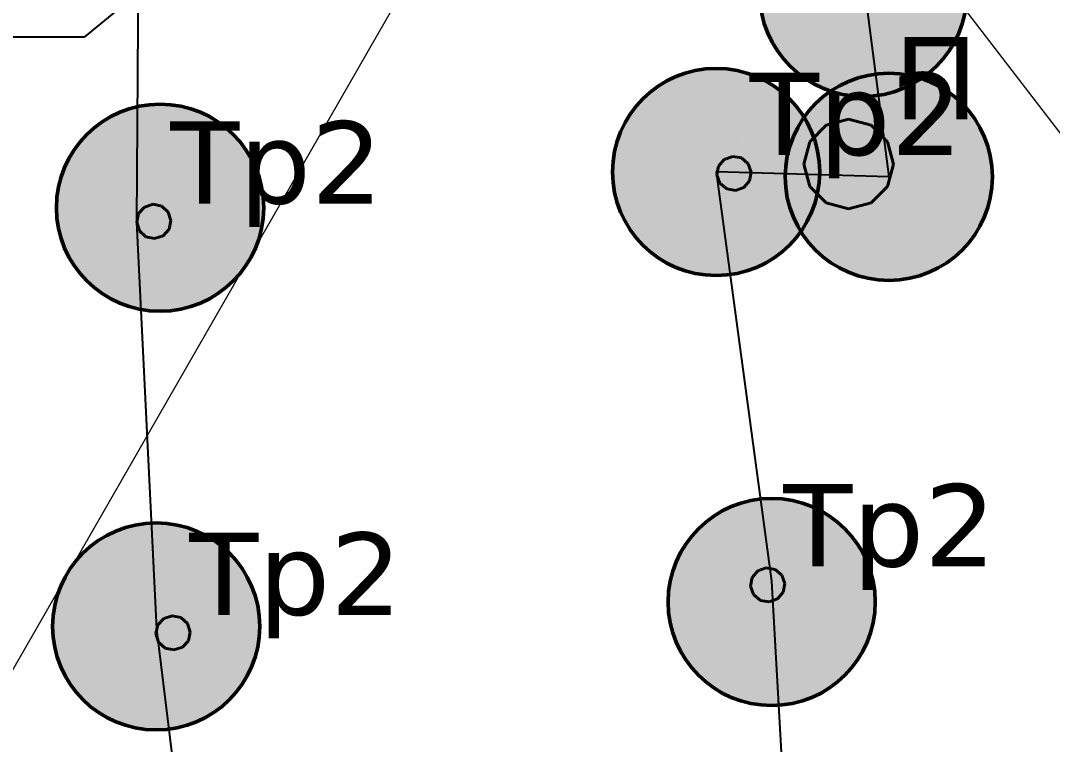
# Model space of a CAD drawing. Header units: millimetres. Extents: x -243740 to 150609, y -473655 to -165121.
# Drawn here: x 5531 to 7785, y -334480 to -332898 of the extents above; entities that cross this region are included whole.
import ezdxf
from ezdxf import colors
from ezdxf.entities.mleader import LeaderData, LeaderLine
from ezdxf.math import Vec2, Vec3

# ---------------------------------------------------------------- set-up
doc = ezdxf.new("R2010")
doc.units = ezdxf.units.MM
doc.layers.add('_Гр.ЩД-1C.10.4.I9.3', color=6, linetype='Continuous')
for name, color, linetype, lineweight in [('_освещение_dali', 3, 'Continuous', 50), ('DLX_LUM 21', 5, 'Continuous', 40), ('DLX_LUM 22', 5, 'Continuous', 40)]:
    doc.layers.add(name, color=color, linetype=linetype, lineweight=lineweight)
doc.styles.add('TableTextStyle', font='')
doc.styles.add('Шрифт - 200', font='', dxfattribs={"height": 200})
doc.styles.get('TableTextStyle').set_extended_font_data('VERDANA.TTF')
doc.styles.get('Шрифт - 200').set_extended_font_data('GOST Common', italic=True)
doc.linetypes.add('Truba', pattern='A,3e-05,[4,MSH_7,S=1,R=0,X=0,Y=0],-3.022072', length=3.022102)

# ---------------------------------------------------------------- blocks, each defined once
blk = doc.blocks.new('_Dot')
at = {"color": 0, "linetype": 'ByBlock', "lineweight": -2}
blk.add_line((-0.5, 0), (-1, 0), dxfattribs=at)
at = {"color": 0, "linetype": 'ByBlock', "const_width": 0.5}
blk.add_lwpolyline([(-0.25, 0, 1), (0.25, 0, 1)], format="xyb", close=True, dxfattribs=at)
blk = doc.blocks.new('A$Caabd1818')
at = {"layer": 'DLX_LUM 21'}
for points in [[(3098.846435546875, 64320.41931152344, 0), (3117.12646484375, 64326.95007324219, 0)], [(3117.12646484375, 64326.95007324219, 0), (3098.846435546875, 64320.41931152344, 0)], [(3117.12646484375, 64326.95007324219, 0), (3098.846435546875, 64320.41931152344, 0)], [(3098.846435546875, 64320.41931152344, 0), (3117.12646484375, 64326.95007324219, 0)], [(3117.12646484375, 64326.95007324219, 0), (3117.12646484375, 64326.95007324219, 0)], [(3117.12646484375, 64326.95007324219, 0), (3136.222839355469, 64323.47106933594, 0)], [(3136.222839355469, 64323.47106933594, 0), (3117.12646484375, 64326.95007324219, 0)], [(3117.12646484375, 64326.95007324219, 0), (3117.12646484375, 64326.95007324219, 0)], [(3136.222839355469, 64323.47106933594, 0), (3117.12646484375, 64326.95007324219, 0)], [(3117.12646484375, 64326.95007324219, 0), (3136.222839355469, 64323.47106933594, 0)], [(3136.222839355469, 64323.47106933594, 0), (3136.222839355469, 64323.47106933594, 0)], [(3136.222839355469, 64323.47106933594, 0), (3151.023864746094, 64310.90545654297, 0)], [(3151.023864746094, 64310.90545654297, 0), (3136.222839355469, 64323.47106933594, 0)], [(3136.222839355469, 64323.47106933594, 0), (3136.222839355469, 64323.47106933594, 0)], [(3151.023864746094, 64310.90545654297, 0), (3136.222839355469, 64323.47106933594, 0)], [(3136.222839355469, 64323.47106933594, 0), (3151.023864746094, 64310.90545654297, 0)], [(3082.801818847656, 64286.52191162109, 0), (3086.280822753906, 64305.61828613281, 0)], [(3086.280822753906, 64305.61828613281, 0), (3082.801818847656, 64286.52191162109, 0)], [(3086.280822753906, 64305.61828613281, 0), (3082.801818847656, 64286.52191162109, 0)], [(3082.801818847656, 64286.52191162109, 0), (3086.280822753906, 64305.61828613281, 0)], [(3086.280822753906, 64305.61828613281, 0), (3098.846435546875, 64320.41931152344, 0)], [(3098.846435546875, 64320.41931152344, 0), (3086.280822753906, 64305.61828613281, 0)], [(3098.846435546875, 64320.41931152344, 0), (3086.280822753906, 64305.61828613281, 0)], [(3086.280822753906, 64305.61828613281, 0), (3098.846435546875, 64320.41931152344, 0)], [(3086.280822753906, 64305.61828613281, 0), (3086.280822753906, 64305.61828613281, 0)], [(3086.280822753906, 64305.61828613281, 0), (3086.280822753906, 64305.61828613281, 0)], [(3098.846435546875, 64320.41931152344, 0), (3098.846435546875, 64320.41931152344, 0)], [(3098.846435546875, 64320.41931152344, 0), (3098.846435546875, 64320.41931152344, 0)], [(3151.023864746094, 64310.90545654297, 0), (3151.023864746094, 64310.90545654297, 0)], [(3151.023864746094, 64310.90545654297, 0), (3157.554626464844, 64292.62542724609, 0)], [(3157.554626464844, 64292.62542724609, 0), (3151.023864746094, 64310.90545654297, 0)], [(3151.023864746094, 64310.90545654297, 0), (3151.023864746094, 64310.90545654297, 0)], [(3157.554626464844, 64292.62542724609, 0), (3151.023864746094, 64310.90545654297, 0)], [(3151.023864746094, 64310.90545654297, 0), (3157.554626464844, 64292.62542724609, 0)], [(3089.332580566406, 64268.24188232422, 0), (3082.801818847656, 64286.52191162109, 0)], [(3082.801818847656, 64286.52191162109, 0), (3082.801818847656, 64286.52191162109, 0)], [(3082.801818847656, 64286.52191162109, 0), (3089.332580566406, 64268.24188232422, 0)], [(3082.801818847656, 64286.52191162109, 0), (3082.801818847656, 64286.52191162109, 0)], [(3082.801818847656, 64286.52191162109, 0), (3089.332580566406, 64268.24188232422, 0)], [(3089.332580566406, 64268.24188232422, 0), (3082.801818847656, 64286.52191162109, 0)], [(3157.554626464844, 64292.62542724609, 0), (3154.075622558594, 64273.52905273438, 0)], [(3154.075622558594, 64273.52905273438, 0), (3157.554626464844, 64292.62542724609, 0)], [(3154.075622558594, 64273.52905273438, 0), (3157.554626464844, 64292.62542724609, 0)], [(3157.554626464844, 64292.62542724609, 0), (3154.075622558594, 64273.52905273438, 0)], [(3157.554626464844, 64292.62542724609, 0), (3157.554626464844, 64292.62542724609, 0)], [(3157.554626464844, 64292.62542724609, 0), (3157.554626464844, 64292.62542724609, 0)], [(3104.133605957031, 64255.67626953125, 0), (3089.332580566406, 64268.24188232422, 0)], [(3089.332580566406, 64268.24188232422, 0), (3089.332580566406, 64268.24188232422, 0)], [(3089.332580566406, 64268.24188232422, 0), (3104.133605957031, 64255.67626953125, 0)], [(3089.332580566406, 64268.24188232422, 0), (3089.332580566406, 64268.24188232422, 0)], [(3089.332580566406, 64268.24188232422, 0), (3104.133605957031, 64255.67626953125, 0)], [(3104.133605957031, 64255.67626953125, 0), (3089.332580566406, 64268.24188232422, 0)], [(3123.22998046875, 64252.197265625, 0), (3104.133605957031, 64255.67626953125, 0)], [(3104.133605957031, 64255.67626953125, 0), (3104.133605957031, 64255.67626953125, 0)], [(3104.133605957031, 64255.67626953125, 0), (3123.22998046875, 64252.197265625, 0)], [(3104.133605957031, 64255.67626953125, 0), (3104.133605957031, 64255.67626953125, 0)], [(3104.133605957031, 64255.67626953125, 0), (3123.22998046875, 64252.197265625, 0)], [(3123.22998046875, 64252.197265625, 0), (3104.133605957031, 64255.67626953125, 0)], [(3141.510009765625, 64258.72802734375, 0), (3123.22998046875, 64252.197265625, 0)], [(3123.22998046875, 64252.197265625, 0), (3141.510009765625, 64258.72802734375, 0)], [(3123.22998046875, 64252.197265625, 0), (3141.510009765625, 64258.72802734375, 0)], [(3141.510009765625, 64258.72802734375, 0), (3123.22998046875, 64252.197265625, 0)], [(3154.075622558594, 64273.52905273438, 0), (3141.510009765625, 64258.72802734375, 0)], [(3141.510009765625, 64258.72802734375, 0), (3154.075622558594, 64273.52905273438, 0)], [(3141.510009765625, 64258.72802734375, 0), (3154.075622558594, 64273.52905273438, 0)], [(3154.075622558594, 64273.52905273438, 0), (3141.510009765625, 64258.72802734375, 0)], [(3141.510009765625, 64258.72802734375, 0), (3141.510009765625, 64258.72802734375, 0)], [(3141.510009765625, 64258.72802734375, 0), (3141.510009765625, 64258.72802734375, 0)], [(3154.075622558594, 64273.52905273438, 0), (3154.075622558594, 64273.52905273438, 0)], [(3154.075622558594, 64273.52905273438, 0), (3154.075622558594, 64273.52905273438, 0)], [(3123.22998046875, 64252.197265625, 0), (3123.22998046875, 64252.197265625, 0)], [(3123.22998046875, 64252.197265625, 0), (3123.22998046875, 64252.197265625, 0)], [(1819.328308105469, 64201.88140869141, 0), (1832.3974609375, 64216.23229980469, 0)], [(1832.3974609375, 64216.23229980469, 0), (1819.328308105469, 64201.88140869141, 0)], [(1832.3974609375, 64216.23229980469, 0), (1819.328308105469, 64201.88140869141, 0)], [(1819.328308105469, 64201.88140869141, 0), (1832.3974609375, 64216.23229980469, 0)], [(1832.3974609375, 64216.23229980469, 0), (1850.89111328125, 64222.12982177734, 0)], [(1850.89111328125, 64222.12982177734, 0), (1832.3974609375, 64216.23229980469, 0)], [(1850.89111328125, 64222.12982177734, 0), (1832.3974609375, 64216.23229980469, 0)], [(1832.3974609375, 64216.23229980469, 0), (1850.89111328125, 64222.12982177734, 0)], [(1832.3974609375, 64216.23229980469, 0), (1832.3974609375, 64216.23229980469, 0)], [(1832.3974609375, 64216.23229980469, 0), (1832.3974609375, 64216.23229980469, 0)], [(1850.89111328125, 64222.12982177734, 0), (1850.89111328125, 64222.12982177734, 0)], [(1850.89111328125, 64222.12982177734, 0), (1869.857788085938, 64217.98706054688, 0)], [(1869.857788085938, 64217.98706054688, 0), (1850.89111328125, 64222.12982177734, 0)], [(1850.89111328125, 64222.12982177734, 0), (1850.89111328125, 64222.12982177734, 0)], [(1869.857788085938, 64217.98706054688, 0), (1850.89111328125, 64222.12982177734, 0)], [(1850.89111328125, 64222.12982177734, 0), (1869.857788085938, 64217.98706054688, 0)], [(1869.857788085938, 64217.98706054688, 0), (1869.857788085938, 64217.98706054688, 0)], [(1869.857788085938, 64217.98706054688, 0), (1884.208679199219, 64204.91790771484, 0)], [(1884.208679199219, 64204.91790771484, 0), (1869.857788085938, 64217.98706054688, 0)], [(1869.857788085938, 64217.98706054688, 0), (1869.857788085938, 64217.98706054688, 0)], [(1884.208679199219, 64204.91790771484, 0), (1869.857788085938, 64217.98706054688, 0)], [(1869.857788085938, 64217.98706054688, 0), (1884.208679199219, 64204.91790771484, 0)], [(1815.185546875, 64182.91473388672, 0), (1819.328308105469, 64201.88140869141, 0)], [(1819.328308105469, 64201.88140869141, 0), (1815.185546875, 64182.91473388672, 0)], [(1819.328308105469, 64201.88140869141, 0), (1815.185546875, 64182.91473388672, 0)], [(1815.185546875, 64182.91473388672, 0), (1819.328308105469, 64201.88140869141, 0)], [(1819.328308105469, 64201.88140869141, 0), (1819.328308105469, 64201.88140869141, 0)], [(1819.328308105469, 64201.88140869141, 0), (1819.328308105469, 64201.88140869141, 0)], [(1884.208679199219, 64204.91790771484, 0), (1884.208679199219, 64204.91790771484, 0)], [(1884.208679199219, 64204.91790771484, 0), (1890.106201171875, 64186.42425537109, 0)], [(1890.106201171875, 64186.42425537109, 0), (1884.208679199219, 64204.91790771484, 0)], [(1884.208679199219, 64204.91790771484, 0), (1884.208679199219, 64204.91790771484, 0)], [(1890.106201171875, 64186.42425537109, 0), (1884.208679199219, 64204.91790771484, 0)], [(1884.208679199219, 64204.91790771484, 0), (1890.106201171875, 64186.42425537109, 0)], [(1821.083068847656, 64164.42108154297, 0), (1815.185546875, 64182.91473388672, 0)], [(1815.185546875, 64182.91473388672, 0), (1815.185546875, 64182.91473388672, 0)], [(1815.185546875, 64182.91473388672, 0), (1821.083068847656, 64164.42108154297, 0)], [(1815.185546875, 64182.91473388672, 0), (1815.185546875, 64182.91473388672, 0)], [(1815.185546875, 64182.91473388672, 0), (1821.083068847656, 64164.42108154297, 0)], [(1821.083068847656, 64164.42108154297, 0), (1815.185546875, 64182.91473388672, 0)], [(1885.963439941406, 64167.45758056641, 0), (1872.894287109375, 64153.10668945312, 0)], [(1872.894287109375, 64153.10668945312, 0), (1885.963439941406, 64167.45758056641, 0)], [(1872.894287109375, 64153.10668945312, 0), (1885.963439941406, 64167.45758056641, 0)], [(1885.963439941406, 64167.45758056641, 0), (1872.894287109375, 64153.10668945312, 0)], [(1890.106201171875, 64186.42425537109, 0), (1885.963439941406, 64167.45758056641, 0)], [(1885.963439941406, 64167.45758056641, 0), (1890.106201171875, 64186.42425537109, 0)], [(1885.963439941406, 64167.45758056641, 0), (1890.106201171875, 64186.42425537109, 0)], [(1890.106201171875, 64186.42425537109, 0), (1885.963439941406, 64167.45758056641, 0)], [(1885.963439941406, 64167.45758056641, 0), (1885.963439941406, 64167.45758056641, 0)], [(1885.963439941406, 64167.45758056641, 0), (1885.963439941406, 64167.45758056641, 0)], [(1890.106201171875, 64186.42425537109, 0), (1890.106201171875, 64186.42425537109, 0)], [(1890.106201171875, 64186.42425537109, 0), (1890.106201171875, 64186.42425537109, 0)], [(1835.433959960938, 64151.35192871094, 0), (1821.083068847656, 64164.42108154297, 0)], [(1821.083068847656, 64164.42108154297, 0), (1821.083068847656, 64164.42108154297, 0)], [(1821.083068847656, 64164.42108154297, 0), (1835.433959960938, 64151.35192871094, 0)], [(1821.083068847656, 64164.42108154297, 0), (1821.083068847656, 64164.42108154297, 0)], [(1821.083068847656, 64164.42108154297, 0), (1835.433959960938, 64151.35192871094, 0)], [(1835.433959960938, 64151.35192871094, 0), (1821.083068847656, 64164.42108154297, 0)], [(1854.400634765625, 64147.20916748047, 0), (1835.433959960938, 64151.35192871094, 0)], [(1835.433959960938, 64151.35192871094, 0), (1835.433959960938, 64151.35192871094, 0)], [(1835.433959960938, 64151.35192871094, 0), (1854.400634765625, 64147.20916748047, 0)], [(1835.433959960938, 64151.35192871094, 0), (1835.433959960938, 64151.35192871094, 0)], [(1835.433959960938, 64151.35192871094, 0), (1854.400634765625, 64147.20916748047, 0)], [(1854.400634765625, 64147.20916748047, 0), (1835.433959960938, 64151.35192871094, 0)], [(1872.894287109375, 64153.10668945312, 0), (1854.400634765625, 64147.20916748047, 0)], [(1854.400634765625, 64147.20916748047, 0), (1872.894287109375, 64153.10668945312, 0)], [(1854.400634765625, 64147.20916748047, 0), (1872.894287109375, 64153.10668945312, 0)], [(1872.894287109375, 64153.10668945312, 0), (1854.400634765625, 64147.20916748047, 0)], [(1854.400634765625, 64147.20916748047, 0), (1854.400634765625, 64147.20916748047, 0)], [(1854.400634765625, 64147.20916748047, 0), (1854.400634765625, 64147.20916748047, 0)], [(1872.894287109375, 64153.10668945312, 0), (1872.894287109375, 64153.10668945312, 0)], [(1872.894287109375, 64153.10668945312, 0), (1872.894287109375, 64153.10668945312, 0)], [(3159.690856933594, 63406.30340576172, 0), (3172.256469726562, 63421.10443115234, 0)], [(3172.256469726562, 63421.10443115234, 0), (3159.690856933594, 63406.30340576172, 0)], [(3172.256469726562, 63421.10443115234, 0), (3159.690856933594, 63406.30340576172, 0)], [(3159.690856933594, 63406.30340576172, 0), (3172.256469726562, 63421.10443115234, 0)], [(3172.256469726562, 63421.10443115234, 0), (3190.536499023438, 63427.63519287109, 0)], [(3190.536499023438, 63427.63519287109, 0), (3172.256469726562, 63421.10443115234, 0)], [(3190.536499023438, 63427.63519287109, 0), (3172.256469726562, 63421.10443115234, 0)], [(3172.256469726562, 63421.10443115234, 0), (3190.536499023438, 63427.63519287109, 0)], [(3172.256469726562, 63421.10443115234, 0), (3172.256469726562, 63421.10443115234, 0)], [(3172.256469726562, 63421.10443115234, 0), (3172.256469726562, 63421.10443115234, 0)], [(3190.536499023438, 63427.63519287109, 0), (3190.536499023438, 63427.63519287109, 0)], [(3190.536499023438, 63427.63519287109, 0), (3209.632873535156, 63424.15618896484, 0)], [(3209.632873535156, 63424.15618896484, 0), (3190.536499023438, 63427.63519287109, 0)], [(3190.536499023438, 63427.63519287109, 0), (3190.536499023438, 63427.63519287109, 0)], [(3209.632873535156, 63424.15618896484, 0), (3190.536499023438, 63427.63519287109, 0)], [(3190.536499023438, 63427.63519287109, 0), (3209.632873535156, 63424.15618896484, 0)], [(3209.632873535156, 63424.15618896484, 0), (3209.632873535156, 63424.15618896484, 0)], [(3209.632873535156, 63424.15618896484, 0), (3224.433898925781, 63411.59057617188, 0)], [(3224.433898925781, 63411.59057617188, 0), (3209.632873535156, 63424.15618896484, 0)], [(3209.632873535156, 63424.15618896484, 0), (3209.632873535156, 63424.15618896484, 0)], [(3224.433898925781, 63411.59057617188, 0), (3209.632873535156, 63424.15618896484, 0)], [(3209.632873535156, 63424.15618896484, 0), (3224.433898925781, 63411.59057617188, 0)], [(3156.211853027344, 63387.20703125, 0), (3159.690856933594, 63406.30340576172, 0)], [(3159.690856933594, 63406.30340576172, 0), (3156.211853027344, 63387.20703125, 0)], [(3159.690856933594, 63406.30340576172, 0), (3156.211853027344, 63387.20703125, 0)], [(3156.211853027344, 63387.20703125, 0), (3159.690856933594, 63406.30340576172, 0)], [(3159.690856933594, 63406.30340576172, 0), (3159.690856933594, 63406.30340576172, 0)], [(3159.690856933594, 63406.30340576172, 0), (3159.690856933594, 63406.30340576172, 0)], [(3224.433898925781, 63411.59057617188, 0), (3224.433898925781, 63411.59057617188, 0)], [(3224.433898925781, 63411.59057617188, 0), (3230.964660644531, 63393.310546875, 0)], [(3230.964660644531, 63393.310546875, 0), (3224.433898925781, 63411.59057617188, 0)], [(3224.433898925781, 63411.59057617188, 0), (3224.433898925781, 63411.59057617188, 0)], [(3230.964660644531, 63393.310546875, 0), (3224.433898925781, 63411.59057617188, 0)], [(3224.433898925781, 63411.59057617188, 0), (3230.964660644531, 63393.310546875, 0)], [(3162.742614746094, 63368.92700195312, 0), (3156.211853027344, 63387.20703125, 0)], [(3156.211853027344, 63387.20703125, 0), (3156.211853027344, 63387.20703125, 0)], [(3156.211853027344, 63387.20703125, 0), (3162.742614746094, 63368.92700195312, 0)], [(3156.211853027344, 63387.20703125, 0), (3156.211853027344, 63387.20703125, 0)], [(3156.211853027344, 63387.20703125, 0), (3162.742614746094, 63368.92700195312, 0)], [(3162.742614746094, 63368.92700195312, 0), (3156.211853027344, 63387.20703125, 0)], [(3230.964660644531, 63393.310546875, 0), (3227.485656738281, 63374.21417236328, 0)], [(3227.485656738281, 63374.21417236328, 0), (3230.964660644531, 63393.310546875, 0)], [(3227.485656738281, 63374.21417236328, 0), (3230.964660644531, 63393.310546875, 0)], [(3230.964660644531, 63393.310546875, 0), (3227.485656738281, 63374.21417236328, 0)], [(3230.964660644531, 63393.310546875, 0), (3230.964660644531, 63393.310546875, 0)], [(3230.964660644531, 63393.310546875, 0), (3230.964660644531, 63393.310546875, 0)], [(3177.543640136719, 63356.36138916016, 0), (3162.742614746094, 63368.92700195312, 0)], [(3162.742614746094, 63368.92700195312, 0), (3162.742614746094, 63368.92700195312, 0)], [(3162.742614746094, 63368.92700195312, 0), (3177.543640136719, 63356.36138916016, 0)], [(3162.742614746094, 63368.92700195312, 0), (3162.742614746094, 63368.92700195312, 0)], [(3162.742614746094, 63368.92700195312, 0), (3177.543640136719, 63356.36138916016, 0)], [(3177.543640136719, 63356.36138916016, 0), (3162.742614746094, 63368.92700195312, 0)], [(3196.640014648438, 63352.88238525391, 0), (3177.543640136719, 63356.36138916016, 0)], [(3177.543640136719, 63356.36138916016, 0), (3177.543640136719, 63356.36138916016, 0)], [(3177.543640136719, 63356.36138916016, 0), (3196.640014648438, 63352.88238525391, 0)], [(3177.543640136719, 63356.36138916016, 0), (3177.543640136719, 63356.36138916016, 0)], [(3177.543640136719, 63356.36138916016, 0), (3196.640014648438, 63352.88238525391, 0)], [(3196.640014648438, 63352.88238525391, 0), (3177.543640136719, 63356.36138916016, 0)], [(3214.920043945312, 63359.41314697266, 0), (3196.640014648438, 63352.88238525391, 0)], [(3196.640014648438, 63352.88238525391, 0), (3214.920043945312, 63359.41314697266, 0)], [(3196.640014648438, 63352.88238525391, 0), (3214.920043945312, 63359.41314697266, 0)], [(3214.920043945312, 63359.41314697266, 0), (3196.640014648438, 63352.88238525391, 0)], [(3227.485656738281, 63374.21417236328, 0), (3214.920043945312, 63359.41314697266, 0)], [(3214.920043945312, 63359.41314697266, 0), (3227.485656738281, 63374.21417236328, 0)], [(3214.920043945312, 63359.41314697266, 0), (3227.485656738281, 63374.21417236328, 0)], [(3227.485656738281, 63374.21417236328, 0), (3214.920043945312, 63359.41314697266, 0)], [(3214.920043945312, 63359.41314697266, 0), (3214.920043945312, 63359.41314697266, 0)], [(3214.920043945312, 63359.41314697266, 0), (3214.920043945312, 63359.41314697266, 0)], [(3227.485656738281, 63374.21417236328, 0), (3227.485656738281, 63374.21417236328, 0)], [(3227.485656738281, 63374.21417236328, 0), (3227.485656738281, 63374.21417236328, 0)], [(3196.640014648438, 63352.88238525391, 0), (3196.640014648438, 63352.88238525391, 0)], [(3196.640014648438, 63352.88238525391, 0), (3196.640014648438, 63352.88238525391, 0)], [(1861.396789550781, 63302.67333984375, 0), (1874.465942382812, 63317.02423095703, 0)], [(1874.465942382812, 63317.02423095703, 0), (1861.396789550781, 63302.67333984375, 0)], [(1874.465942382812, 63317.02423095703, 0), (1861.396789550781, 63302.67333984375, 0)], [(1861.396789550781, 63302.67333984375, 0), (1874.465942382812, 63317.02423095703, 0)], [(1874.465942382812, 63317.02423095703, 0), (1892.959594726562, 63322.92175292969, 0)], [(1892.959594726562, 63322.92175292969, 0), (1874.465942382812, 63317.02423095703, 0)], [(1892.959594726562, 63322.92175292969, 0), (1874.465942382812, 63317.02423095703, 0)], [(1874.465942382812, 63317.02423095703, 0), (1892.959594726562, 63322.92175292969, 0)], [(1874.465942382812, 63317.02423095703, 0), (1874.465942382812, 63317.02423095703, 0)], [(1874.465942382812, 63317.02423095703, 0), (1874.465942382812, 63317.02423095703, 0)], [(1892.959594726562, 63322.92175292969, 0), (1892.959594726562, 63322.92175292969, 0)], [(1892.959594726562, 63322.92175292969, 0), (1911.92626953125, 63318.77899169922, 0)], [(1911.92626953125, 63318.77899169922, 0), (1892.959594726562, 63322.92175292969, 0)], [(1892.959594726562, 63322.92175292969, 0), (1892.959594726562, 63322.92175292969, 0)], [(1911.92626953125, 63318.77899169922, 0), (1892.959594726562, 63322.92175292969, 0)], [(1892.959594726562, 63322.92175292969, 0), (1911.92626953125, 63318.77899169922, 0)], [(1911.92626953125, 63318.77899169922, 0), (1911.92626953125, 63318.77899169922, 0)], [(1911.92626953125, 63318.77899169922, 0), (1926.277160644531, 63305.70983886719, 0)], [(1926.277160644531, 63305.70983886719, 0), (1911.92626953125, 63318.77899169922, 0)], [(1911.92626953125, 63318.77899169922, 0), (1911.92626953125, 63318.77899169922, 0)], [(1926.277160644531, 63305.70983886719, 0), (1911.92626953125, 63318.77899169922, 0)], [(1911.92626953125, 63318.77899169922, 0), (1926.277160644531, 63305.70983886719, 0)], [(1857.254028320312, 63283.70666503906, 0), (1861.396789550781, 63302.67333984375, 0)], [(1861.396789550781, 63302.67333984375, 0), (1857.254028320312, 63283.70666503906, 0)], [(1861.396789550781, 63302.67333984375, 0), (1857.254028320312, 63283.70666503906, 0)], [(1857.254028320312, 63283.70666503906, 0), (1861.396789550781, 63302.67333984375, 0)], [(1861.396789550781, 63302.67333984375, 0), (1861.396789550781, 63302.67333984375, 0)], [(1861.396789550781, 63302.67333984375, 0), (1861.396789550781, 63302.67333984375, 0)], [(1926.277160644531, 63305.70983886719, 0), (1926.277160644531, 63305.70983886719, 0)], [(1926.277160644531, 63305.70983886719, 0), (1932.174682617188, 63287.21618652344, 0)], [(1932.174682617188, 63287.21618652344, 0), (1926.277160644531, 63305.70983886719, 0)], [(1926.277160644531, 63305.70983886719, 0), (1926.277160644531, 63305.70983886719, 0)], [(1932.174682617188, 63287.21618652344, 0), (1926.277160644531, 63305.70983886719, 0)], [(1926.277160644531, 63305.70983886719, 0), (1932.174682617188, 63287.21618652344, 0)], [(1932.174682617188, 63287.21618652344, 0), (1928.031921386719, 63268.24951171875, 0)], [(1928.031921386719, 63268.24951171875, 0), (1932.174682617188, 63287.21618652344, 0)], [(1928.031921386719, 63268.24951171875, 0), (1932.174682617188, 63287.21618652344, 0)], [(1932.174682617188, 63287.21618652344, 0), (1928.031921386719, 63268.24951171875, 0)], [(1932.174682617188, 63287.21618652344, 0), (1932.174682617188, 63287.21618652344, 0)], [(1932.174682617188, 63287.21618652344, 0), (1932.174682617188, 63287.21618652344, 0)], [(1863.151550292969, 63265.21301269531, 0), (1857.254028320312, 63283.70666503906, 0)], [(1857.254028320312, 63283.70666503906, 0), (1857.254028320312, 63283.70666503906, 0)], [(1857.254028320312, 63283.70666503906, 0), (1863.151550292969, 63265.21301269531, 0)], [(1857.254028320312, 63283.70666503906, 0), (1857.254028320312, 63283.70666503906, 0)], [(1857.254028320312, 63283.70666503906, 0), (1863.151550292969, 63265.21301269531, 0)], [(1863.151550292969, 63265.21301269531, 0), (1857.254028320312, 63283.70666503906, 0)], [(1877.50244140625, 63252.14385986328, 0), (1863.151550292969, 63265.21301269531, 0)], [(1863.151550292969, 63265.21301269531, 0), (1863.151550292969, 63265.21301269531, 0)], [(1863.151550292969, 63265.21301269531, 0), (1877.50244140625, 63252.14385986328, 0)], [(1863.151550292969, 63265.21301269531, 0), (1863.151550292969, 63265.21301269531, 0)], [(1863.151550292969, 63265.21301269531, 0), (1877.50244140625, 63252.14385986328, 0)], [(1877.50244140625, 63252.14385986328, 0), (1863.151550292969, 63265.21301269531, 0)], [(1928.031921386719, 63268.24951171875, 0), (1914.962768554688, 63253.89862060547, 0)], [(1914.962768554688, 63253.89862060547, 0), (1928.031921386719, 63268.24951171875, 0)], [(1914.962768554688, 63253.89862060547, 0), (1928.031921386719, 63268.24951171875, 0)], [(1928.031921386719, 63268.24951171875, 0), (1914.962768554688, 63253.89862060547, 0)], [(1928.031921386719, 63268.24951171875, 0), (1928.031921386719, 63268.24951171875, 0)], [(1928.031921386719, 63268.24951171875, 0), (1928.031921386719, 63268.24951171875, 0)], [(1896.469116210938, 63248.00109863281, 0), (1877.50244140625, 63252.14385986328, 0)], [(1877.50244140625, 63252.14385986328, 0), (1877.50244140625, 63252.14385986328, 0)], [(1877.50244140625, 63252.14385986328, 0), (1896.469116210938, 63248.00109863281, 0)], [(1877.50244140625, 63252.14385986328, 0), (1877.50244140625, 63252.14385986328, 0)], [(1877.50244140625, 63252.14385986328, 0), (1896.469116210938, 63248.00109863281, 0)], [(1896.469116210938, 63248.00109863281, 0), (1877.50244140625, 63252.14385986328, 0)], [(1914.962768554688, 63253.89862060547, 0), (1896.469116210938, 63248.00109863281, 0)], [(1896.469116210938, 63248.00109863281, 0), (1914.962768554688, 63253.89862060547, 0)], [(1896.469116210938, 63248.00109863281, 0), (1914.962768554688, 63253.89862060547, 0)], [(1914.962768554688, 63253.89862060547, 0), (1896.469116210938, 63248.00109863281, 0)], [(1896.469116210938, 63248.00109863281, 0), (1896.469116210938, 63248.00109863281, 0)], [(1896.469116210938, 63248.00109863281, 0), (1896.469116210938, 63248.00109863281, 0)], [(1914.962768554688, 63253.89862060547, 0), (1914.962768554688, 63253.89862060547, 0)], [(1914.962768554688, 63253.89862060547, 0), (1914.962768554688, 63253.89862060547, 0)]]:
    blk.add_polyline3d(points, dxfattribs=at)
at = {"layer": 'DLX_LUM 22'}
for points in [[(3285.491943359375, 64358.96301269531, 0), (3321.357727050781, 64394.82879638672, 0)], [(3321.357727050781, 64394.82879638672, 0), (3285.491943359375, 64358.96301269531, 0)], [(3321.357727050781, 64394.82879638672, 0), (3285.491943359375, 64358.96301269531, 0)], [(3285.491943359375, 64358.96301269531, 0), (3321.357727050781, 64394.82879638672, 0)], [(3321.357727050781, 64394.82879638672, 0), (3370.361328125, 64407.958984375, 0)], [(3370.361328125, 64407.958984375, 0), (3321.357727050781, 64394.82879638672, 0)], [(3370.361328125, 64407.958984375, 0), (3321.357727050781, 64394.82879638672, 0)], [(3321.357727050781, 64394.82879638672, 0), (3370.361328125, 64407.958984375, 0)], [(3321.357727050781, 64394.82879638672, 0), (3321.357727050781, 64394.82879638672, 0)], [(3321.357727050781, 64394.82879638672, 0), (3321.357727050781, 64394.82879638672, 0)], [(3370.361328125, 64407.958984375, 0), (3370.361328125, 64407.958984375, 0)], [(3370.361328125, 64407.958984375, 0), (3419.364929199219, 64394.82879638672, 0)], [(3419.364929199219, 64394.82879638672, 0), (3370.361328125, 64407.958984375, 0)], [(3370.361328125, 64407.958984375, 0), (3370.361328125, 64407.958984375, 0)], [(3419.364929199219, 64394.82879638672, 0), (3370.361328125, 64407.958984375, 0)], [(3370.361328125, 64407.958984375, 0), (3419.364929199219, 64394.82879638672, 0)], [(3419.364929199219, 64394.82879638672, 0), (3419.364929199219, 64394.82879638672, 0)], [(3419.364929199219, 64394.82879638672, 0), (3455.230712890625, 64358.96301269531, 0)], [(3455.230712890625, 64358.96301269531, 0), (3419.364929199219, 64394.82879638672, 0)], [(3419.364929199219, 64394.82879638672, 0), (3419.364929199219, 64394.82879638672, 0)], [(3455.230712890625, 64358.96301269531, 0), (3419.364929199219, 64394.82879638672, 0)], [(3419.364929199219, 64394.82879638672, 0), (3455.230712890625, 64358.96301269531, 0)], [(3272.361755371094, 64309.95941162109, 0), (3285.491943359375, 64358.96301269531, 0)], [(3285.491943359375, 64358.96301269531, 0), (3272.361755371094, 64309.95941162109, 0)], [(3285.491943359375, 64358.96301269531, 0), (3272.361755371094, 64309.95941162109, 0)], [(3272.361755371094, 64309.95941162109, 0), (3285.491943359375, 64358.96301269531, 0)], [(3285.491943359375, 64358.96301269531, 0), (3285.491943359375, 64358.96301269531, 0)], [(3285.491943359375, 64358.96301269531, 0), (3285.491943359375, 64358.96301269531, 0)], [(3455.230712890625, 64358.96301269531, 0), (3455.230712890625, 64358.96301269531, 0)], [(3455.230712890625, 64358.96301269531, 0), (3468.360900878906, 64309.95941162109, 0)], [(3468.360900878906, 64309.95941162109, 0), (3455.230712890625, 64358.96301269531, 0)], [(3455.230712890625, 64358.96301269531, 0), (3455.230712890625, 64358.96301269531, 0)], [(3468.360900878906, 64309.95941162109, 0), (3455.230712890625, 64358.96301269531, 0)], [(3455.230712890625, 64358.96301269531, 0), (3468.360900878906, 64309.95941162109, 0)], [(3285.491943359375, 64260.95581054688, 0), (3272.361755371094, 64309.95941162109, 0)], [(3272.361755371094, 64309.95941162109, 0), (3272.361755371094, 64309.95941162109, 0)], [(3272.361755371094, 64309.95941162109, 0), (3285.491943359375, 64260.95581054688, 0)], [(3272.361755371094, 64309.95941162109, 0), (3272.361755371094, 64309.95941162109, 0)], [(3272.361755371094, 64309.95941162109, 0), (3285.491943359375, 64260.95581054688, 0)], [(3285.491943359375, 64260.95581054688, 0), (3272.361755371094, 64309.95941162109, 0)], [(3468.360900878906, 64309.95941162109, 0), (3455.230712890625, 64260.95581054688, 0)], [(3455.230712890625, 64260.95581054688, 0), (3468.360900878906, 64309.95941162109, 0)], [(3455.230712890625, 64260.95581054688, 0), (3468.360900878906, 64309.95941162109, 0)], [(3468.360900878906, 64309.95941162109, 0), (3455.230712890625, 64260.95581054688, 0)], [(3468.360900878906, 64309.95941162109, 0), (3468.360900878906, 64309.95941162109, 0)], [(3468.360900878906, 64309.95941162109, 0), (3468.360900878906, 64309.95941162109, 0)], [(3321.357727050781, 64225.09002685547, 0), (3285.491943359375, 64260.95581054688, 0)], [(3285.491943359375, 64260.95581054688, 0), (3285.491943359375, 64260.95581054688, 0)], [(3285.491943359375, 64260.95581054688, 0), (3321.357727050781, 64225.09002685547, 0)], [(3285.491943359375, 64260.95581054688, 0), (3285.491943359375, 64260.95581054688, 0)], [(3285.491943359375, 64260.95581054688, 0), (3321.357727050781, 64225.09002685547, 0)], [(3321.357727050781, 64225.09002685547, 0), (3285.491943359375, 64260.95581054688, 0)], [(3455.230712890625, 64260.95581054688, 0), (3419.364929199219, 64225.09002685547, 0)], [(3419.364929199219, 64225.09002685547, 0), (3455.230712890625, 64260.95581054688, 0)], [(3419.364929199219, 64225.09002685547, 0), (3455.230712890625, 64260.95581054688, 0)], [(3455.230712890625, 64260.95581054688, 0), (3419.364929199219, 64225.09002685547, 0)], [(3455.230712890625, 64260.95581054688, 0), (3455.230712890625, 64260.95581054688, 0)], [(3455.230712890625, 64260.95581054688, 0), (3455.230712890625, 64260.95581054688, 0)], [(3370.361328125, 64211.95983886719, 0), (3321.357727050781, 64225.09002685547, 0)], [(3321.357727050781, 64225.09002685547, 0), (3321.357727050781, 64225.09002685547, 0)], [(3321.357727050781, 64225.09002685547, 0), (3370.361328125, 64211.95983886719, 0)], [(3321.357727050781, 64225.09002685547, 0), (3321.357727050781, 64225.09002685547, 0)], [(3321.357727050781, 64225.09002685547, 0), (3370.361328125, 64211.95983886719, 0)], [(3370.361328125, 64211.95983886719, 0), (3321.357727050781, 64225.09002685547, 0)], [(3419.364929199219, 64225.09002685547, 0), (3370.361328125, 64211.95983886719, 0)], [(3370.361328125, 64211.95983886719, 0), (3419.364929199219, 64225.09002685547, 0)], [(3370.361328125, 64211.95983886719, 0), (3419.364929199219, 64225.09002685547, 0)], [(3419.364929199219, 64225.09002685547, 0), (3370.361328125, 64211.95983886719, 0)], [(3370.361328125, 64211.95983886719, 0), (3370.361328125, 64211.95983886719, 0)], [(3370.361328125, 64211.95983886719, 0), (3370.361328125, 64211.95983886719, 0)], [(3419.364929199219, 64225.09002685547, 0), (3419.364929199219, 64225.09002685547, 0)], [(3419.364929199219, 64225.09002685547, 0), (3419.364929199219, 64225.09002685547, 0)]]:
    blk.add_polyline3d(points, dxfattribs=at)
blk = doc.blocks.new('A$Cab2378fa')
at = {"lineweight": 25, "true_color": 0xfff5f5}
h = blk.add_hatch(color=7, dxfattribs=at)
h.dxf.hatch_style = 1
h.paths.add_polyline_path([(0, 0), (-141.563621815294, -170.2577550872229, 0.1749231821694599), (2.967164162546396, -222.4173093796708, 0.1978084390242711), (162.3200226016343, -156.8074341095053)])
h.paths.add_polyline_path([(-163.1532956101, 157.6124081457965), (-0.005006659775972366, 0.004836623556911945), (147.8183996863663, 177.8018198814243, 0.1753976429270719), (2.967164162546396, 230.2278007939458, 0.2090141411030591)])
at = {"lineweight": 25}
h = blk.add_hatch(color=0, dxfattribs=at)
h.paths.add_polyline_path([(162.3200226016343, -156.8074341095053, 0.442338187719691), (147.8289509192109, 177.7930304361507), (0, 0)])
h.paths.add_polyline_path([(-141.563621815294, -170.2577550872229), (0, 0), (-163.1532956101, 157.6124081457965, 0.4300962011212718)])
blk.add_circle((2.967164162546396, 3.905245705973357), 226.3225550869645)

msp = doc.modelspace()

# ---------------------------------------------------------------- linework, layer by layer
at = {"layer": '_Гр.ЩД-1C.10.4.I9.3', "ltscale": 100}
msp.add_lwpolyline([(5940.310971132192, -335137.0256796124), (5829.008214653673, -334228.5996634851), (5784.868352593126, -333338.8749320398), (5791.261785210314, -332472.4236686121), (5758.455388725939, -331570.2668387781), (5678.926580132189, -330672.8211600672), (5591.798112047161, -329689.6168526188), (6823.466793886098, -329616.8840780499), (6853.586309136095, -330568.1840140711), (6973.338620057973, -331452.8826132061), (6876.759876005372, -331941.3253663207), (6977.214352479848, -332329.6564474346), (7358.358495415392, -332291.5917594324), (7375.669591606798, -332834.3011100183), (7427.87887274352, -333239.5761862042), (7050.624386659536, -333228.9636984112), (7171.86309515563, -334123.2270437133), (7220.889584413442, -334999.971236253)], dxfattribs=at)
at = {"layer": 'Defpoints', "color": 251, "lineweight": 0, "ltscale": 100, "true_color": 0x636466}
for points in [[(8845.419895951982, -328511.6157035797), (4209.994206529546, -336587.2428392196)], [(4509.994206529547, -328862.6519286286), (10097.71367912201, -336131.1211900386)]]:
    msp.add_lwpolyline(points, dxfattribs=at)
at = {"layer": 'Defpoints', "color": 3, "ltscale": 100}
msp.add_circle((6793.921406392881, -333951.3644259328), 2361.188259730171, dxfattribs=at)

# ---------------------------------------------------------------- block references
at = {"layer": '_освещение_dali', "color": 5, "ltscale": 100}
for p in [(7369.10268758488, -332841.4504870859), (7047.65722249699, -333232.8689441172), (7424.911708580974, -333243.4814319101), (5832.973689782146, -333310.9519824472), (7168.895930993083, -334172.7912768808), (5824.51269124699, -334226.2657031504)]:
    msp.add_blockref('A$Cab2378fa', p, dxfattribs=at)
at = {"layer": 'Defpoints', "linetype": 'Truba', "ltscale": 100}
msp.add_blockref('A$Caabd1818', (3969.682805718126, -397521.7896659265), dxfattribs=at)

# ---------------------------------------------------------------- texts
at = {"layer": '_освещение_dali', "color": 31, "true_color": 0xffb94f, "style": 'TableTextStyle'}
for s, p in [('П', (7438.036189904538, -333113.828943445)), ('Тр2', (7124.177134984915, -333191.7879508571)), ('Тр2', (5858.025322768401, -333297.9062825164)), ('Тр2', (7197.58720001149, -334091.0990334923)), ('Тр2', (5900.088324041426, -334197.1127332208))]:
    msp.add_text(s, height=180, dxfattribs=at).set_placement(p)

# ---------------------------------------------------------------- leaders
at = {"layer": '_освещение_dali'}
ml = msp.add_multileader_mtext('Standard', dxfattribs=at)
ml.set_content('{\\fISOCPEUR|b0|i1|c204|p34;ВТ13.4.16}', color=256, style='Шрифт - 200')
ml.set_leader_properties()
ml.set_arrow_properties(name='DOT')
ml.build(insert=Vec2(0, 0))
ml.multileader.update_dxf_attribs({"has_dogleg": 0, "text_left_attachment_type": 6, "text_right_attachment_type": 6, "arrow_head_size": 100})
ctx = ml.context
ctx.base_point, ctx.char_height, ctx.arrow_head_size, ctx.landing_gap_size, ctx.plane_origin = Vec3(3890.107842893184, -332934.1467567392), 250, 100, 200, Vec3(91689.43419824341, -201060.6835897205)
ctx.left_attachment, ctx.right_attachment = 6, 6
notes = []
notes.append((ctx, [(1, (1, 1, 0), (5678.032085317426, -332934.1467567392), (-1, 0), 8, [(1, [(6876.759876005372, -331941.3253663207)], 0, [])])]))
ctx.mtext.insert, ctx.mtext.flow_direction = Vec3(4090.107842893184, -332634.1467567392), 5
for ctx, leaders in notes:
    for number, flags, end, landing, length, lines in leaders:
        leader = LeaderData()
        leader.index, (leader.has_last_leader_line, leader.has_dogleg_vector, leader.attachment_direction) = number, flags
        leader.last_leader_point, leader.dogleg_vector, leader.dogleg_length = Vec3(end), Vec3(landing), length
        for number, points, colour, breaks in lines:
            line = LeaderLine()
            line.index, line.vertices, line.color, line.breaks = number, Vec3.list(points), colors.encode_raw_color(colour), breaks
            leader.lines.append(line)
        ctx.leaders.append(leader)

doc.saveas('drawing.dxf')
